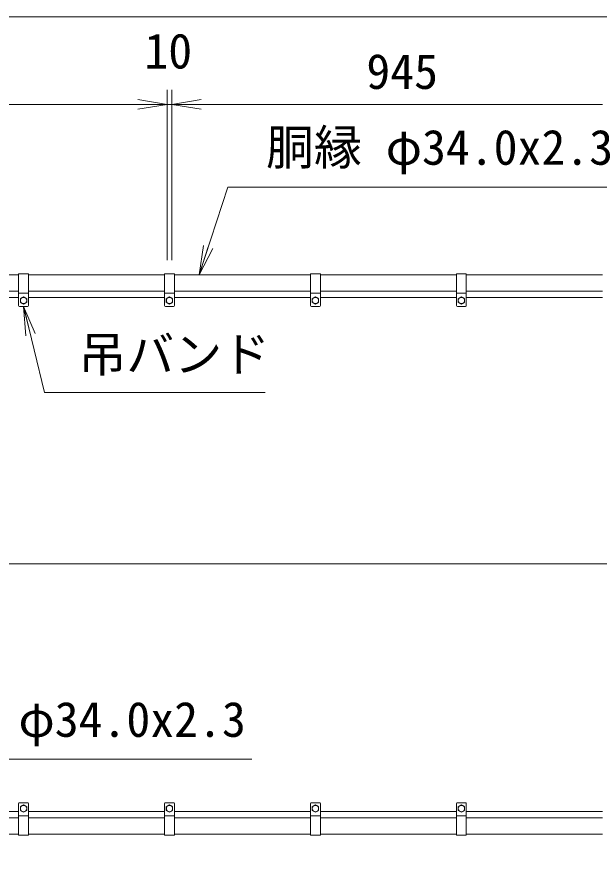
# Model space of a CAD drawing. Units: millimetres, scale not verified. Extents: x -6300 to 6300, y -4455 to 4455.
# Drawn here: x 1602 to 2799, y 754 to 2481 of the extents above; entities that cross this region are included whole.
import ezdxf
from ezdxf.enums import TextEntityAlignment as Align

# ---------------------------------------------------------------- set-up
doc = ezdxf.new("R2010")
doc.units = ezdxf.units.MM
doc.header["$LTSCALE"] = 30
for name, color, linetype, lineweight in [('0-0_D-STR1', 1, 'Continuous', 18), ('0-2_D-STR3', 3, 'Continuous', 13), ('0-7_D-STR-DIM', 7, 'Continuous', 9), ('0-8_0', 7, 'Continuous', 9), ('0-9_D-STR-TXT', 7, 'Continuous', 9)]:
    doc.layers.add(name, color=color, linetype=linetype, lineweight=lineweight)
doc.styles.add('ＭＳ ゴシック', font='')
doc.styles.get('ＭＳ ゴシック').set_extended_font_data('MS Gothic')

# ---------------------------------------------------------------- blocks, each defined once
blk = doc.blocks.new('_Open')
at = {"layer": '0-8_0'}
blk.add_line((-30, 5), (0, 0), dxfattribs=at)
blk.add_lwpolyline([(-30, -5), (0, 0), (-30, 0)], dxfattribs=at)

msp = doc.modelspace()

# ---------------------------------------------------------------- linework, layer by layer
at = {"layer": '0-0_D-STR1'}
for p, q in [((1606.06, 1950.95), (1326.06, 1950.95)), ((1906.06, 1950.95), (1626.06, 1950.95)), ((2206.06, 1950.95), (1926.06, 1950.95)), ((2506.06, 1950.95), (2226.06, 1950.95)), ((2806.06, 1950.95), (2526.06, 1950.95)), ((1606.06, 1916.95), (1326.06, 1916.95)), ((1906.06, 1916.95), (1626.06, 1916.95)), ((2206.06, 1916.95), (1926.06, 1916.95)), ((2506.06, 1916.95), (2226.06, 1916.95)), ((2806.06, 1916.95), (2526.06, 1916.95)), ((1606.06, 834.95), (1326.06, 834.95)), ((1906.06, 834.95), (1626.06, 834.95)), ((2206.06, 834.95), (1926.06, 834.95)), ((2506.06, 834.95), (2226.06, 834.95)), ((2806.06, 834.95), (2526.06, 834.95)), ((1606.06, 800.95), (1326.06, 800.95)), ((1906.06, 800.95), (1626.06, 800.95)), ((2206.06, 800.95), (1926.06, 800.95)), ((2506.06, 800.95), (2226.06, 800.95)), ((2806.06, 800.95), (2526.06, 800.95))]:
    msp.add_line(p, q, dxfattribs=at)
at = {"layer": '0-2_D-STR3'}
for p, q in [((1606.06, 1952.95), (1606.06, 1887.95)), ((1626.06, 1952.95), (1606.06, 1952.95)), ((1626.06, 1952.95), (1626.06, 1887.95)), ((1906.06, 1952.95), (1906.06, 1887.95)), ((1926.06, 1952.95), (1906.06, 1952.95)), ((1926.06, 1952.95), (1926.06, 1887.95)), ((2206.06, 1952.95), (2206.06, 1887.95)), ((2226.06, 1952.95), (2206.06, 1952.95)), ((2226.06, 1952.95), (2226.06, 1887.95)), ((2506.06, 1952.95), (2506.06, 1887.95)), ((2526.06, 1952.95), (2506.06, 1952.95)), ((2526.06, 1952.95), (2526.06, 1887.95)), ((1326.06, 1903.95), (1606.06, 1903.95)), ((1626.06, 1912.95), (1606.06, 1912.95)), ((1609.56, 1901.69), (1616.06, 1905.45)), ((1609.56, 1901.69), (1609.56, 1894.21)), ((1616.06, 1905.45), (1622.56, 1901.69)), ((1622.56, 1901.69), (1622.56, 1894.21)), ((1626.06, 1903.95), (1906.06, 1903.95)), ((1926.06, 1912.95), (1906.06, 1912.95)), ((1909.56, 1901.69), (1916.06, 1905.45)), ((1909.56, 1901.69), (1909.56, 1894.21)), ((1916.06, 1905.45), (1922.56, 1901.69)), ((1922.56, 1901.69), (1922.56, 1894.21)), ((1926.06, 1903.95), (2206.06, 1903.95)), ((2226.06, 1912.95), (2206.06, 1912.95)), ((2209.56, 1901.69), (2216.06, 1905.45)), ((2209.56, 1901.69), (2209.56, 1894.21)), ((2216.06, 1905.45), (2222.56, 1901.69)), ((2222.56, 1901.69), (2222.56, 1894.21)), ((2226.06, 1903.95), (2506.06, 1903.95)), ((2526.06, 1912.95), (2506.06, 1912.95)), ((2509.56, 1901.69), (2516.06, 1905.45)), ((2509.56, 1901.69), (2509.56, 1894.21)), ((2516.06, 1905.45), (2522.56, 1901.69)), ((2522.56, 1901.69), (2522.56, 1894.21)), ((2526.06, 1903.95), (2806.06, 1903.95)), ((1624.06, 1885.95), (1608.06, 1885.95)), ((1924.06, 1885.95), (1908.06, 1885.95)), ((2224.06, 1885.95), (2208.06, 1885.95)), ((2524.06, 1885.95), (2508.06, 1885.95)), ((2509.56, 1894.21), (2516.06, 1890.45)), ((2516.06, 1890.45), (2522.56, 1894.21)), ((2915.87, 1356.95), (916.24, 1356.95)), ((1606.06, 798.95), (1606.06, 863.95)), ((1624.06, 865.95), (1608.06, 865.95)), ((1626.06, 798.95), (1626.06, 863.95)), ((1906.06, 798.95), (1906.06, 863.95)), ((1924.06, 865.95), (1908.06, 865.95)), ((1926.06, 798.95), (1926.06, 863.95)), ((2206.06, 798.95), (2206.06, 863.95)), ((2224.06, 865.95), (2208.06, 865.95)), ((2226.06, 798.95), (2226.06, 863.95)), ((2506.06, 798.95), (2506.06, 863.95)), ((2524.06, 865.95), (2508.06, 865.95)), ((2526.06, 798.95), (2526.06, 863.95)), ((1326.06, 847.95), (1606.06, 847.95)), ((1609.56, 850.21), (1609.56, 857.69)), ((1609.56, 850.21), (1616.06, 846.45)), ((1616.06, 846.45), (1622.56, 850.21)), ((1622.56, 850.21), (1622.56, 857.69)), ((1626.06, 847.95), (1906.06, 847.95)), ((1909.56, 850.21), (1909.56, 857.69)), ((1909.56, 850.21), (1916.06, 846.45)), ((1916.06, 846.45), (1922.56, 850.21)), ((1922.56, 850.21), (1922.56, 857.69)), ((1926.06, 847.95), (2206.06, 847.95)), ((2209.56, 850.21), (2209.56, 857.69)), ((2209.56, 850.21), (2216.06, 846.45)), ((2216.06, 846.45), (2222.56, 850.21)), ((2222.56, 850.21), (2222.56, 857.69)), ((2226.06, 847.95), (2506.06, 847.95)), ((2509.56, 857.69), (2516.06, 861.45)), ((2509.56, 850.21), (2509.56, 857.69)), ((2509.56, 850.21), (2516.06, 846.45)), ((2516.06, 861.45), (2522.56, 857.69)), ((2516.06, 846.45), (2522.56, 850.21)), ((2522.56, 850.21), (2522.56, 857.69)), ((2526.06, 847.95), (2806.06, 847.95)), ((1626.06, 838.95), (1606.06, 838.95)), ((1926.06, 838.95), (1906.06, 838.95)), ((2226.06, 838.95), (2206.06, 838.95)), ((2526.06, 838.95), (2506.06, 838.95)), ((1626.06, 798.95), (1606.06, 798.95)), ((1926.06, 798.95), (1906.06, 798.95)), ((2226.06, 798.95), (2206.06, 798.95)), ((2526.06, 798.95), (2506.06, 798.95))]:
    msp.add_line(p, q, dxfattribs=at)
for points in [[(1609.56, 1894.21), (1616.06, 1890.45), (1622.56, 1894.21)], [(1909.56, 1894.21), (1916.06, 1890.45), (1922.56, 1894.21)], [(2209.56, 1894.21), (2216.06, 1890.45), (2222.56, 1894.21)], [(1609.56, 857.69), (1616.06, 861.45), (1622.56, 857.69)], [(1909.56, 857.69), (1916.06, 861.45), (1922.56, 857.69)], [(2209.56, 857.69), (2216.06, 861.45), (2222.56, 857.69)]]:
    msp.add_lwpolyline(points, dxfattribs=at)
for centre in [(1616.06, 1897.95), (1916.06, 1897.95), (2216.06, 1897.95), (2516.06, 1897.95), (1616.06, 853.95), (1916.06, 853.95), (2216.06, 853.95), (2516.06, 853.95)]:
    msp.add_circle(centre, 6.49, dxfattribs=at)
for centre, start, end in [((1608.06, 1887.95), 180, 270), ((1624.06, 1887.95), 270, 0), ((1908.06, 1887.95), 180, 270), ((1924.06, 1887.95), 270, 0), ((2208.06, 1887.95), 180, 270), ((2224.06, 1887.95), 270, 0), ((2508.06, 1887.95), 180, 270), ((2524.06, 1887.95), 270, 0), ((1608.06, 863.95), 90, 180), ((1624.06, 863.95), 0, 90), ((1908.06, 863.95), 90, 180), ((1924.06, 863.95), 0, 90), ((2208.06, 863.95), 90, 180), ((2224.06, 863.95), 0, 90), ((2508.06, 863.95), 90, 180), ((2524.06, 863.95), 0, 90)]:
    msp.add_arc(centre, 2, start, end, dxfattribs=at)
at = {"layer": '0-7_D-STR-DIM'}
for p, q in [((968.16, 2480.95), (2863.96, 2480.95)), ((1911.31, 1980.95), (1911.31, 2330.95)), ((1911.31, 1980.95), (1911.31, 2330.95)), ((1920.81, 1980.95), (1920.81, 2330.95)), ((1920.81, 1980.95), (1920.81, 2330.95)), ((1851.31, 2300.95), (1026.31, 2300.95)), ((1851.31, 2300.95), (1791.31, 2300.95)), ((1920.81, 2300.95), (1911.31, 2300.95)), ((1980.81, 2300.95), (2805.81, 2300.95)), ((1980.81, 2300.95), (2040.81, 2300.95))]:
    msp.add_line(p, q, dxfattribs=at)
at = {"layer": '0-9_D-STR-TXT'}
for points in [[(2839.79, 2130.82), (2035.87, 2130.82), (1977.39, 1952.85)], [(2112.74, 1709.08), (1659.07, 1709.08), (1616.53, 1884.01)], [(2085.07, 955.38), (1281.15, 955.38), (1215.99, 736.66)]]:
    msp.add_lwpolyline(points, dxfattribs=at)

# ---------------------------------------------------------------- block references
at = {"layer": '0-7_D-STR-DIM', "xscale": 2, "yscale": 2}
msp.add_blockref('_Open', (1911.31, 2300.95), dxfattribs=at)
msp.add_blockref('_Open', (1911.31, 2300.95), dxfattribs=at)
at = {"layer": '0-7_D-STR-DIM', "xscale": 2, "yscale": 2, "rotation": 180}
msp.add_blockref('_Open', (1920.81, 2300.95), dxfattribs=at)
msp.add_blockref('_Open', (1920.81, 2300.95), dxfattribs=at)
at = {"layer": '0-9_D-STR-TXT', "xscale": 2, "yscale": 2}
for p, rotation in [((1976.76, 1950.95), 251.80943), ((1616.06, 1885.95), 103.66857)]:
    msp.add_blockref('_Open', p, dxfattribs=dict(at, rotation=rotation))

# ---------------------------------------------------------------- texts
at = {"layer": '0-7_D-STR-DIM', "style": 'ＭＳ ゴシック'}
for s, p in [('10', (1864.46, 2353.07)), ('945', (2320.6, 2311.07))]:
    msp.add_text(s, height=72.14, dxfattribs=at).set_placement(p, align=Align.BOTTOM_LEFT)
at = {"layer": '0-9_D-STR-TXT', "style": 'ＭＳ ゴシック'}
for s, p in [('胴縁 φ34.0x2.3', (2114.54, 2155.22)), ('吊バンド', (1728.99, 1729.86)), ('枠材 φ34.0x2.3', (1359.82, 979.58))]:
    msp.add_text(s, height=72.14, dxfattribs=at).set_placement(p, align=Align.BOTTOM_LEFT)

doc.saveas('drawing.dxf')
